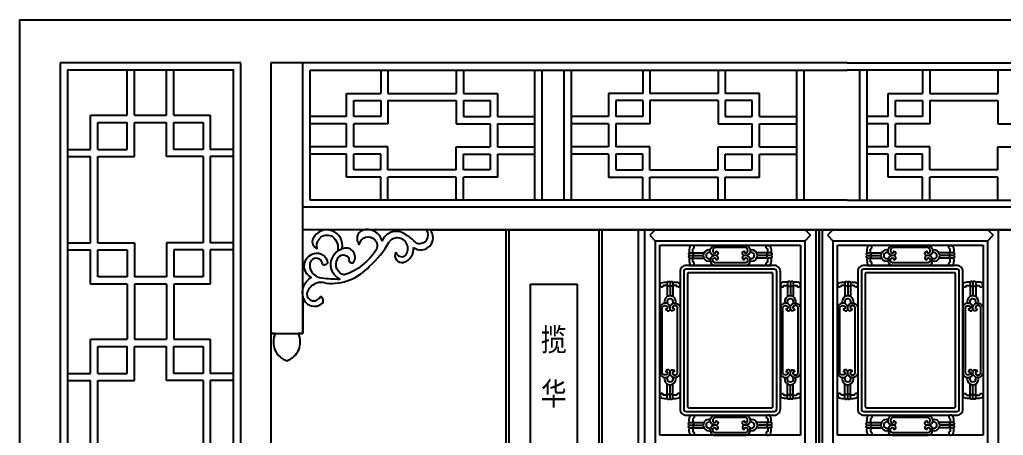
# Model space of a CAD drawing. Extents: x -66030 to 95157, y -13132 to 45879.
# Drawn here: x 84518 to 87866, y -6003 to -4588 of the extents above; entities that cross this region are included whole.
import ezdxf

# ---------------------------------------------------------------- set-up
doc = ezdxf.new("R2010")
doc.units = 0
doc.header["$LTSCALE"] = 100
doc.header["$MEASUREMENT"] = 0
doc.layers.add('立面框架', color=3, linetype='CONTINUOUS')
doc.styles.add('STYLE1', font='txt.shx', dxfattribs={"width": 0.7, "bigfont": 'hztxt.shx'})

msp = doc.modelspace()

# ---------------------------------------------------------------- linework, layer by layer
at = {"layer": '立面框架', "linetype": 'ByBlock'}
for p, q in [((85270.4, -4735.7), (84656.4, -4735.7)), ((84656.4, -4735.7), (84656.4, -7191.5)), ((85270.4, -7191.5), (85270.4, -4735.7)), ((85372.9, -4735.7), (85372.9, -5656.6)), ((87334.4, -4735.7), (85372.9, -4735.7)), ((85481.9, -5303.6), (85481.9, -4735.7)), ((87334.4, -4735.7), (89137.4, -4735.7)), ((84884.2, -4913.4), (84884.2, -4760.2)), ((84908.7, -4913.4), (84908.7, -4760.2)), ((85018.1, -4913.4), (85018.1, -4760.2)), ((85042.7, -4913.4), (85042.7, -4760.2)), ((85506.5, -4760.2), (87334.4, -4760.2)), ((85506.5, -5202.3), (85506.5, -4760.2)), ((85747.2, -4760.2), (85747.2, -4839.4)), ((85771.7, -4760.2), (85771.7, -4839.4)), ((86003.7, -4760.2), (86003.7, -4839.4)), ((86028.2, -4760.2), (86028.2, -4839.4)), ((86270.5, -4760.2), (86270.5, -5202.3)), ((86295.1, -4760.2), (86295.1, -5202.3)), ((86371.8, -5202.3), (86371.8, -4760.2)), ((86396.4, -5202.3), (86396.4, -4760.2)), ((86638.6, -4760.2), (86638.6, -4839.4)), ((86663.2, -4760.2), (86663.2, -4839.4)), ((86895.1, -4760.2), (86895.1, -4839.4)), ((86919.7, -4760.2), (86919.7, -4839.4)), ((87161.9, -4760.2), (87161.9, -5202.3)), ((87186.5, -4760.2), (87186.5, -5202.3)), ((89003.8, -4760.2), (87334.4, -4760.2)), ((87376.4, -4760.2), (87376.4, -5202.3)), ((87401, -4760.2), (87401, -5202.3)), ((87590.6, -4760.2), (87590.6, -4839.4)), ((87615.2, -4760.2), (87615.2, -4839.4)), ((87847.1, -4760.2), (87847.1, -4839.4)), ((85631, -4917.7), (85631, -4839.4)), ((85631, -4839.4), (85747.2, -4839.4)), ((85771.7, -4839.4), (86003.7, -4839.4)), ((86028.2, -4839.4), (86144.4, -4839.4)), ((86144.4, -4839.4), (86144.4, -4917.7)), ((86638.6, -4839.4), (86522.4, -4839.4)), ((86522.4, -4839.4), (86522.4, -4917.7)), ((86895.1, -4839.4), (86663.2, -4839.4)), ((87035.9, -4839.4), (86919.7, -4839.4)), ((87035.9, -4917.7), (87035.9, -4839.4)), ((87474.4, -4917.7), (87474.4, -4839.4)), ((87474.4, -4839.4), (87590.6, -4839.4)), ((87615.2, -4839.4), (87847.1, -4839.4)), ((85655.5, -4917.7), (85655.5, -4863.9)), ((85655.5, -4863.9), (85747.2, -4863.9)), ((85747.2, -4863.9), (85747.2, -4917.7)), ((85771.7, -4863.9), (85771.7, -4942.3)), ((85771.7, -4863.9), (86003.7, -4863.9)), ((86003.7, -4863.9), (86003.7, -4942.3)), ((86028.2, -4863.9), (86119.9, -4863.9)), ((86028.2, -4863.9), (86028.2, -4917.7)), ((86119.9, -4863.9), (86119.9, -4917.7)), ((86638.6, -4863.9), (86547, -4863.9)), ((86547, -4863.9), (86547, -4917.7)), ((86638.6, -4863.9), (86638.6, -4917.7)), ((86895.1, -4863.9), (86663.2, -4863.9)), ((86663.2, -4863.9), (86663.2, -4942.3)), ((86895.1, -4863.9), (86895.1, -4942.3)), ((86919.7, -4863.9), (86919.7, -4917.7)), ((87011.3, -4863.9), (86919.7, -4863.9)), ((87011.3, -4917.7), (87011.3, -4863.9)), ((87499, -4917.7), (87499, -4863.9)), ((87499, -4863.9), (87590.6, -4863.9)), ((87590.6, -4863.9), (87590.6, -4917.7)), ((87615.2, -4863.9), (87615.2, -4942.3)), ((87615.2, -4863.9), (87847.1, -4863.9)), ((87847.1, -4863.9), (87847.1, -4942.3)), ((84759.8, -5029.6), (84759.8, -4913.4)), ((84759.8, -4913.4), (84884.2, -4913.4)), ((84908.7, -4913.4), (85018.1, -4913.4)), ((85042.7, -4913.4), (85167.1, -4913.4)), ((85167.1, -4913.4), (85167.1, -5029.6)), ((85631, -4917.7), (85506.5, -4917.7)), ((85747.2, -4917.7), (85655.5, -4917.7)), ((86028.2, -4917.7), (86119.9, -4917.7)), ((86144.4, -4917.7), (86270.5, -4917.7)), ((86522.4, -4917.7), (86396.4, -4917.7)), ((86638.6, -4917.7), (86547, -4917.7)), ((86919.7, -4917.7), (87011.3, -4917.7)), ((87035.9, -4917.7), (87161.9, -4917.7)), ((87474.4, -4917.7), (87401, -4917.7)), ((87590.6, -4917.7), (87499, -4917.7)), ((84784.3, -5029.6), (84784.3, -4937.9)), ((84784.3, -4937.9), (84884.2, -4937.9)), ((84884.2, -5029.6), (84884.2, -4937.9)), ((84908.7, -5054.1), (84908.7, -4937.9)), ((84908.7, -4937.9), (85018.1, -4937.9)), ((85018.1, -5054.1), (85018.1, -4937.9)), ((85042.7, -4937.9), (85142.5, -4937.9)), ((85042.7, -5029.6), (85042.7, -4937.9)), ((85142.5, -4937.9), (85142.5, -5029.6)), ((85631, -4942.3), (85506.5, -4942.3)), ((85631, -5021), (85631, -4942.3)), ((85771.7, -4942.3), (85655.5, -4942.3)), ((85655.5, -5021), (85655.5, -4942.3)), ((86003.7, -4942.3), (86119.9, -4942.3)), ((86119.9, -4942.3), (86119.9, -5021)), ((86144.4, -4942.3), (86270.5, -4942.3)), ((86144.4, -4942.3), (86144.4, -5021)), ((86522.4, -4942.3), (86396.4, -4942.3)), ((86522.4, -4942.3), (86522.4, -5021)), ((86663.2, -4942.3), (86547, -4942.3)), ((86547, -4942.3), (86547, -5021)), ((86895.1, -4942.3), (87011.3, -4942.3)), ((87011.3, -5021), (87011.3, -4942.3)), ((87035.9, -4942.3), (87161.9, -4942.3)), ((87035.9, -5021), (87035.9, -4942.3)), ((87474.4, -4942.3), (87401, -4942.3)), ((87474.4, -5021), (87474.4, -4942.3)), ((87499, -5021), (87499, -4942.3)), ((87615.2, -4942.3), (87499, -4942.3)), ((87847.1, -4942.3), (87963.3, -4942.3)), ((85631, -5021), (85506.5, -5021)), ((85771.7, -5021), (85655.5, -5021)), ((85771.7, -5099.3), (85771.7, -5021)), ((86003.7, -5099.3), (86003.7, -5021)), ((86003.7, -5021), (86119.9, -5021)), ((86144.4, -5021), (86270.5, -5021)), ((86522.4, -5021), (86396.4, -5021)), ((86663.2, -5021), (86547, -5021)), ((86663.2, -5099.3), (86663.2, -5021)), ((86895.1, -5099.3), (86895.1, -5021)), ((86895.1, -5021), (87011.3, -5021)), ((87035.9, -5021), (87161.9, -5021)), ((87474.4, -5021), (87401, -5021)), ((87615.2, -5021), (87499, -5021)), ((87615.2, -5099.3), (87615.2, -5021)), ((87847.1, -5099.3), (87847.1, -5021)), ((87847.1, -5021), (87963.3, -5021)), ((84681, -5029.6), (84759.8, -5029.6)), ((84681, -5054.1), (84759.8, -5054.1)), ((84759.8, -5347.5), (84759.8, -5054.1)), ((84784.3, -5029.6), (84884.2, -5029.6)), ((84784.3, -5054.1), (84908.7, -5054.1)), ((84784.3, -5347.5), (84784.3, -5054.1)), ((85142.5, -5054.1), (85018.1, -5054.1)), ((85142.5, -5029.6), (85042.7, -5029.6)), ((85142.5, -5054.1), (85142.5, -5347.5)), ((85245.8, -5029.6), (85167.1, -5029.6)), ((85245.8, -5054.1), (85167.1, -5054.1)), ((85167.1, -5054.1), (85167.1, -5347.5)), ((85631, -5045.5), (85506.5, -5045.5)), ((85631, -5123.9), (85631, -5045.5)), ((85747.2, -5045.5), (85655.5, -5045.5)), ((85655.5, -5099.3), (85655.5, -5045.5)), ((85747.2, -5099.3), (85747.2, -5045.5)), ((86028.2, -5099.3), (86028.2, -5045.5)), ((86028.2, -5045.5), (86119.9, -5045.5)), ((86119.9, -5045.5), (86119.9, -5099.3)), ((86144.4, -5045.5), (86144.4, -5123.9)), ((86144.4, -5045.5), (86270.5, -5045.5)), ((86522.4, -5045.5), (86396.4, -5045.5)), ((86522.4, -5045.5), (86522.4, -5123.9)), ((86547, -5045.5), (86547, -5099.3)), ((86638.6, -5045.5), (86547, -5045.5)), ((86638.6, -5099.3), (86638.6, -5045.5)), ((86919.7, -5099.3), (86919.7, -5045.5)), ((86919.7, -5045.5), (87011.3, -5045.5)), ((87011.3, -5099.3), (87011.3, -5045.5)), ((87035.9, -5123.9), (87035.9, -5045.5)), ((87035.9, -5045.5), (87161.9, -5045.5)), ((87474.4, -5045.5), (87401, -5045.5)), ((87474.4, -5123.9), (87474.4, -5045.5)), ((87590.6, -5045.5), (87499, -5045.5)), ((87499, -5099.3), (87499, -5045.5)), ((87590.6, -5099.3), (87590.6, -5045.5)), ((85747.2, -5099.3), (85655.5, -5099.3)), ((86003.7, -5099.3), (85771.7, -5099.3)), ((86119.9, -5099.3), (86028.2, -5099.3)), ((86547, -5099.3), (86638.6, -5099.3)), ((86663.2, -5099.3), (86895.1, -5099.3)), ((86919.7, -5099.3), (87011.3, -5099.3)), ((87590.6, -5099.3), (87499, -5099.3)), ((87847.1, -5099.3), (87615.2, -5099.3)), ((85747.2, -5123.9), (85631, -5123.9)), ((85747.2, -5202.3), (85747.2, -5123.9)), ((86003.7, -5123.9), (85771.7, -5123.9)), ((85771.7, -5202.3), (85771.7, -5123.9)), ((86003.7, -5202.3), (86003.7, -5123.9)), ((86144.4, -5123.9), (86028.2, -5123.9)), ((86028.2, -5202.3), (86028.2, -5123.9)), ((86522.4, -5123.9), (86638.6, -5123.9)), ((86638.6, -5202.3), (86638.6, -5123.9)), ((86663.2, -5202.3), (86663.2, -5123.9)), ((86663.2, -5123.9), (86895.1, -5123.9)), ((86895.1, -5202.3), (86895.1, -5123.9)), ((86919.7, -5123.9), (87035.9, -5123.9)), ((86919.7, -5202.3), (86919.7, -5123.9)), ((87590.6, -5123.9), (87474.4, -5123.9)), ((87590.6, -5202.3), (87590.6, -5123.9)), ((87615.2, -5202.3), (87615.2, -5123.9)), ((87847.1, -5123.9), (87615.2, -5123.9)), ((87847.1, -5202.3), (87847.1, -5123.9)), ((87334.4, -5202.3), (85506.5, -5202.3)), ((87334.4, -5202.3), (89003.8, -5202.3)), ((89028.4, -5226.8), (85481.9, -5226.8)), ((85481.9, -5656.6), (85481.9, -5303.6)), ((89028.4, -5303.6), (85481.9, -5303.6)), ((85915.5, -5303.6), (88594.2, -5303.6)), ((84681, -5347.5), (84759.8, -5347.5)), ((84784.3, -5347.5), (84908.7, -5347.5)), ((84908.7, -5347.5), (84908.7, -5463.7)), ((85142.5, -5347.5), (85018.1, -5347.5)), ((85018.1, -5347.5), (85018.1, -5463.7)), ((85245.8, -5347.5), (85167.1, -5347.5)), ((84681, -5372), (84759.8, -5372)), ((84759.8, -5488.2), (84759.8, -5372)), ((84784.3, -5372), (84884.2, -5372)), ((84784.3, -5463.7), (84784.3, -5372)), ((84884.2, -5372), (84884.2, -5463.7)), ((85142.5, -5372), (85042.7, -5372)), ((85042.7, -5372), (85042.7, -5463.7)), ((85142.5, -5372), (85142.5, -5463.7)), ((85167.1, -5372), (85167.1, -5488.2)), ((85245.8, -5372), (85167.1, -5372)), ((84884.2, -5488.2), (84759.8, -5488.2)), ((84884.2, -5463.7), (84784.3, -5463.7)), ((84884.2, -5488.2), (84884.2, -5675.8)), ((85018.1, -5463.7), (84908.7, -5463.7)), ((85018.1, -5488.2), (84908.7, -5488.2)), ((84908.7, -5488.2), (84908.7, -5675.8)), ((85018.1, -5488.2), (85018.1, -5675.8)), ((85142.5, -5463.7), (85042.7, -5463.7)), ((85167.1, -5488.2), (85042.7, -5488.2)), ((85042.7, -5488.2), (85042.7, -5675.8)), ((85481.9, -5528.8), (85481.9, -5656.6)), ((85372.9, -5656.6), (85481.9, -5656.6)), ((85372.9, -5656.6), (85372.9, -8272.1)), ((85388.3, -5656.6), (85372.9, -5656.6)), ((85481.9, -5656.6), (85466.5, -5656.6)), ((84759.8, -5792), (84759.8, -5675.8)), ((84759.8, -5675.8), (84884.2, -5675.8)), ((84908.7, -5675.8), (85018.1, -5675.8)), ((85042.7, -5675.8), (85167.1, -5675.8)), ((85167.1, -5675.8), (85167.1, -5792)), ((84784.3, -5792), (84784.3, -5700.3)), ((84784.3, -5700.3), (84884.2, -5700.3)), ((84884.2, -5792), (84884.2, -5700.3)), ((84908.7, -5700.3), (85018.1, -5700.3)), ((84908.7, -5816.5), (84908.7, -5700.3)), ((85018.1, -5816.5), (85018.1, -5700.3)), ((85042.7, -5792), (85042.7, -5700.3)), ((85042.7, -5700.3), (85142.5, -5700.3)), ((85142.5, -5700.3), (85142.5, -5792)), ((84681, -5792), (84759.8, -5792)), ((84681, -5816.5), (84759.8, -5816.5)), ((84759.8, -6109.9), (84759.8, -5816.5)), ((84784.3, -5792), (84884.2, -5792)), ((84784.3, -6109.9), (84784.3, -5816.5)), ((84784.3, -5816.5), (84908.7, -5816.5)), ((85142.5, -5816.5), (85018.1, -5816.5)), ((85142.5, -5792), (85042.7, -5792)), ((85142.5, -5816.5), (85142.5, -6109.9)), ((85245.8, -5792), (85167.1, -5792)), ((85167.1, -5816.5), (85167.1, -6109.9)), ((85245.8, -5816.5), (85167.1, -5816.5))]:
    msp.add_line(p, q, dxfattribs=at)
at = {"layer": '立面框架'}
for p, q in [((86172.9, -5303.6), (86172.9, -7219.5)), ((86499.2, -5303.6), (86499.2, -7219.5)), ((86623.6, -5303.6), (86623.6, -7219.5)), ((86634.1, -5303.6), (87238.8, -5303.6)), ((86681.5, -5303.6), (86663, -5322)), ((86663, -5322), (86681.5, -5340.4)), ((87191.4, -5303.6), (87209.8, -5322)), ((87191.4, -5340.4), (87209.8, -5322)), ((87238.8, -5303.6), (87859.8, -5303.6)), ((87238.8, -5303.6), (87238.8, -6753)), ((87286.1, -5303.6), (87267.7, -5322)), ((87267.7, -5322), (87286.1, -5340.4)), ((87812.5, -5303.6), (87830.9, -5322)), ((87812.5, -5340.4), (87830.9, -5322)), ((86681.5, -5340.4), (86681.5, -7182.6)), ((86681.5, -5340.4), (87191.4, -5340.4)), ((87191.4, -6813.3), (87191.4, -5340.4)), ((87286.1, -5340.4), (87812.5, -5340.4)), ((87286.1, -5340.4), (87286.1, -6828.9)), ((87812.5, -7182.6), (87812.5, -5340.4)), ((86697.2, -6002.6), (86697.2, -5356.2)), ((86697.2, -5356.2), (87175.6, -5356.2)), ((86797.3, -5381.2), (86846.2, -5381.2)), ((87075.6, -5381.2), (87026.7, -5381.2)), ((87175.6, -5356.2), (87175.6, -6002.6)), ((87301.9, -5356.2), (87796.7, -5356.2)), ((87301.9, -6002.6), (87301.9, -5356.2)), ((87401.9, -5381.2), (87450.9, -5381.2)), ((87696.7, -5381.2), (87647.7, -5381.2)), ((87796.7, -5356.2), (87796.7, -6002.6)), ((86797.3, -5390.7), (86844.1, -5390.7)), ((86797.3, -5400.2), (86845.9, -5400.2)), ((87075.6, -5400.2), (87027, -5400.2)), ((87075.6, -5390.7), (87028.8, -5390.7)), ((87401.9, -5390.7), (87448.8, -5390.7)), ((87401.9, -5400.2), (87450.6, -5400.2)), ((87696.7, -5400.2), (87648, -5400.2)), ((87696.7, -5390.7), (87649.8, -5390.7)), ((86797.3, -5424.6), (87075.6, -5424.6)), ((87401.9, -5424.6), (87696.7, -5424.6)), ((86257.1, -5488.7), (86415, -5488.7)), ((86257.1, -7005.6), (86257.1, -5488.7)), ((86415, -5488.7), (86415, -7005.6)), ((86722.2, -5481.5), (86722.2, -5530.4)), ((86731.7, -5481.5), (86731.7, -5528.3)), ((86741.2, -5481.5), (86741.2, -5530.1)), ((86765.7, -5481.5), (86765.7, -5877.3)), ((87107.2, -5481.5), (87107.2, -5877.3)), ((87131.7, -5481.5), (87131.7, -5530.1)), ((87141.2, -5481.5), (87141.2, -5528.3)), ((87150.6, -5481.5), (87150.6, -5530.4)), ((87326.9, -5481.5), (87326.9, -5530.4)), ((87336.4, -5481.5), (87336.4, -5528.3)), ((87345.9, -5481.5), (87345.9, -5530.1)), ((87370.4, -5481.5), (87370.4, -5877.3)), ((87728.3, -5481.5), (87728.3, -5877.3)), ((87752.7, -5481.5), (87752.7, -5530.1)), ((87762.2, -5481.5), (87762.2, -5528.3)), ((87771.7, -5481.5), (87771.7, -5530.4)), ((86722.2, -5877.3), (86722.2, -5828.4)), ((86731.7, -5877.3), (86731.7, -5830.5)), ((86741.2, -5877.3), (86741.2, -5828.7)), ((87131.7, -5877.3), (87131.7, -5828.7)), ((87141.2, -5877.3), (87141.2, -5830.5)), ((87150.6, -5877.3), (87150.6, -5828.4)), ((87326.9, -5877.3), (87326.9, -5828.4)), ((87336.4, -5877.3), (87336.4, -5830.5)), ((87345.9, -5877.3), (87345.9, -5828.7)), ((87752.7, -5877.3), (87752.7, -5828.7)), ((87762.2, -5877.3), (87762.2, -5830.5)), ((87771.7, -5877.3), (87771.7, -5828.4)), ((86797.3, -5934.2), (87075.6, -5934.2)), ((87401.9, -5934.2), (87696.7, -5934.2)), ((86797.3, -5958.6), (86845.9, -5958.6)), ((86797.3, -5968.1), (86844.1, -5968.1)), ((86797.3, -5977.6), (86846.2, -5977.6)), ((87075.6, -5977.6), (87026.7, -5977.6)), ((87075.6, -5958.6), (87027, -5958.6)), ((87075.6, -5968.1), (87028.8, -5968.1)), ((87401.9, -5958.6), (87450.6, -5958.6)), ((87401.9, -5968.1), (87448.8, -5968.1)), ((87401.9, -5977.6), (87450.9, -5977.6)), ((87696.7, -5977.6), (87647.7, -5977.6)), ((87696.7, -5958.6), (87648, -5958.6)), ((87696.7, -5968.1), (87649.8, -5968.1)), ((87175.6, -6002.6), (86697.2, -6002.6)), ((87796.7, -6002.6), (87301.9, -6002.6))]:
    msp.add_line(p, q, dxfattribs=at)
at = {"layer": '立面框架', "linetype": 'ByBlock'}
msp.add_lwpolyline([(84518.3, -8272.1), (84518.3, -8272.1), (84518.3, -4588.3), (87334.4, -4588.3), (89992, -4588.3), (89992, -8272.1), (89992, -8272.1)], dxfattribs=at)
msp.add_lwpolyline([(85245.8, -7167), (85245.8, -4760.2), (84681, -4760.2), (84681, -7167)], close=True, dxfattribs=at)
for points in [[(85901.5, -5303.6, -0.714393), (85870.8, -5350.3, 0.054521), (85823.8, -5314.3, 0.433809), (85751.7, -5340.8, 0.430978), (85684.8, -5305.2, 0.511089), (85674.1, -5353.5, -1.147301), (85732.5, -5370, -0.175818), (85623, -5456.8, -0.495061), (85599.6, -5403.5, -0.688323), (85639.2, -5401.7, 0.672259), (85654, -5414.6, 0.771078), (85615.2, -5368.3, 0.899645), (85516.1, -5334.1, 0.449117), (85531.2, -5366.8, -0.697657), (85583.8, -5326.8, -0.292783), (85600, -5376.4)], [(85484.4, -5537.6, -0.363011), (85510.5, -5465.7, -0.68482), (85519.8, -5383.9, -0.496416), (85565.4, -5417, -0.467951), (85548.8, -5421.1, 1.019778), (85505.8, -5423.2, 0.419687), (85547, -5467, 0.028688), (85607.4, -5471.1, -0.655541), (85615.2, -5368.3)]]:
    msp.add_lwpolyline(points, format="xyb", dxfattribs=at)
at = {"layer": '立面框架'}
for points in [[(86183.4, -5303.6), (86183.4, -7219.5)], [(86488.7, -5303.6), (86488.7, -7219.5)], [(86644.6, -5303.6), (86644.6, -7219.5)], [(87228.3, -6753.3), (87228.3, -5303.6)], [(87238.8, -6753), (87238.8, -5303.6)], [(87249.3, -5303.6), (87249.3, -6759.4)], [(87849.3, -7219.5), (87849.3, -5303.6)]]:
    msp.add_lwpolyline(points, dxfattribs=at)
for points in [[(86797.3, -5400.2, 0.095818), (86799, -5420.5, 0.433244), (86812.6, -5422.9, 0.578743), (86808.8, -5412.6), (86808.8, -5400.2, 0.502389), (86808.8, -5390.7, 0.502389), (86808.8, -5381.2), (86808.8, -5368.8, 0.578743), (86812.6, -5358.5, 0.433244), (86799, -5360.8, 0.095818), (86797.3, -5381.2, 0.536278), (86797.3, -5390.7, 0.536278)], [(86989.5, -5356.2, -0.250582), (87002.7, -5367.3, -0.694092), (86981.6, -5389.5, -0.771474), (86983.9, -5376.2, 0.648338), (86992.6, -5381.2, 0.531145), (86989.5, -5364.1), (86918.3, -5364.1), (86883.4, -5364.1, 0.531145), (86880.3, -5381.2, 0.648338), (86889, -5376.2, -0.771474), (86891.3, -5389.5, -0.694092), (86870.1, -5367.3, -0.250582), (86883.4, -5356.2)], [(87075.6, -5400.2, -0.095818), (87073.8, -5420.5, -0.433244), (87060.3, -5422.9, -0.578743), (87064.1, -5412.6), (87064.1, -5400.2, -0.502389), (87064.1, -5390.7, -0.502389), (87064.1, -5381.2), (87064.1, -5368.8, -0.578743), (87060.3, -5358.5, -0.433244), (87073.8, -5360.8, -0.095818), (87075.6, -5381.2, -0.536278), (87075.6, -5390.7, -0.536278)], [(87401.9, -5400.2, 0.095818), (87403.7, -5420.5, 0.433244), (87417.3, -5422.9, 0.578743), (87413.5, -5412.6), (87413.5, -5400.2, 0.502389), (87413.5, -5390.7, 0.502389), (87413.5, -5381.2), (87413.5, -5368.8, 0.578743), (87417.3, -5358.5, 0.433244), (87403.7, -5360.8, 0.095818), (87401.9, -5381.2, 0.536278), (87401.9, -5390.7, 0.536278)], [(87610.5, -5356.2, -0.250582), (87623.8, -5367.3, -0.694092), (87602.6, -5389.5, -0.771474), (87605, -5376.2, 0.648338), (87613.7, -5381.2, 0.531145), (87610.5, -5364.1), (87575.6, -5364.1), (87488.1, -5364.1, 0.531145), (87484.9, -5381.2, 0.648338), (87493.7, -5376.2, -0.771474), (87496, -5389.5, -0.694092), (87474.8, -5367.3, -0.250582), (87488.1, -5356.2)], [(87696.7, -5400.2, -0.095818), (87694.9, -5420.5, -0.433244), (87681.4, -5422.9, -0.578743), (87685.1, -5412.6), (87685.1, -5400.2, -0.502389), (87685.1, -5390.7, -0.502389), (87685.1, -5381.2), (87685.1, -5368.8, -0.578743), (87681.4, -5358.5, -0.433244), (87694.9, -5360.8, -0.095818), (87696.7, -5381.2, -0.536278), (87696.7, -5390.7, -0.536278)], [(86989.5, -5424.6, 0.255499), (87002.7, -5414.1, 0.694092), (86981.6, -5391.8, 0.771474), (86983.9, -5405.2, -0.648338), (86992.6, -5400.2, -0.564731), (86989.5, -5416.2), (86918.3, -5416.2), (86883.4, -5416.2, -0.564731), (86880.3, -5400.2, -0.648338), (86889, -5405.2, 0.771474), (86891.3, -5391.8, 0.694092), (86870.1, -5414.1, 0.255499), (86883.4, -5424.6)], [(87610.5, -5424.6, 0.255499), (87623.8, -5414.1, 0.694092), (87602.6, -5391.8, 0.771474), (87605, -5405.2, -0.648338), (87613.7, -5400.2, -0.564731), (87610.5, -5416.2), (87575.6, -5416.2), (87488.1, -5416.2, -0.564731), (87484.9, -5400.2, -0.648338), (87493.7, -5405.2, 0.771474), (87496, -5391.8, 0.694092), (87474.8, -5414.1, 0.255499), (87488.1, -5424.6)], [(86786.7, -5934.2), (87086.1, -5934.2, 0.414214), (87107.2, -5913.1), (87107.2, -5445.7, 0.414214), (87086.1, -5424.6), (86786.7, -5424.6, 0.414214), (86765.7, -5445.7), (86765.7, -5913.1, 0.414214)], [(86786.7, -5921.5), (87086.1, -5921.5, 0.414214), (87094.6, -5913.1), (87094.6, -5445.7, 0.414214), (87086.1, -5437.3), (86786.7, -5437.3, 0.414214), (86778.3, -5445.7), (86778.3, -5913.1, 0.414214)], [(87076.7, -5908.9, 0.414214), (87081.9, -5903.6), (87081.9, -5455.2, 0.414214), (87076.7, -5449.9), (86796.2, -5449.9, 0.414214), (86790.9, -5455.2), (86790.9, -5903.6, 0.414214), (86796.2, -5908.9)], [(87391.4, -5934.2), (87707.2, -5934.2, 0.414214), (87728.3, -5913.1), (87728.3, -5445.7, 0.414214), (87707.2, -5424.6), (87391.4, -5424.6, 0.414214), (87370.4, -5445.7), (87370.4, -5913.1, 0.414214)], [(87391.4, -5921.5), (87707.2, -5921.5, 0.414214), (87715.6, -5913.1), (87715.6, -5445.7, 0.414214), (87707.2, -5437.3), (87391.4, -5437.3, 0.414214), (87383, -5445.7), (87383, -5913.1, 0.414214)], [(87697.7, -5908.9, 0.414214), (87703, -5903.6), (87703, -5455.2, 0.414214), (87697.7, -5449.9), (87400.9, -5449.9, 0.414214), (87395.6, -5455.2), (87395.6, -5903.6, 0.414214), (87400.9, -5908.9)], [(86741.2, -5481.5, -0.095818), (86761.6, -5483.3, -0.433244), (86763.9, -5496.8, -0.578743), (86753.6, -5493), (86741.2, -5493, -0.502389), (86731.7, -5493, -0.502389), (86722.2, -5493), (86709.8, -5493, -0.578743), (86699.5, -5496.8, -0.433244), (86701.9, -5483.3, -0.095818), (86722.2, -5481.5, -0.536278), (86731.7, -5481.5, -0.536278)], [(87131.7, -5481.5, 0.095818), (87111.3, -5483.3, 0.433244), (87108.9, -5496.8, 0.578743), (87119.3, -5493), (87131.7, -5493, 0.502389), (87141.2, -5493, 0.502389), (87150.6, -5493), (87163, -5493, 0.578743), (87173.4, -5496.8, 0.433244), (87171, -5483.3, 0.095818), (87150.6, -5481.5, 0.536278), (87141.2, -5481.5, 0.536278)], [(87345.9, -5481.5, -0.095818), (87366.3, -5483.3, -0.433244), (87368.6, -5496.8, -0.578743), (87358.3, -5493), (87345.9, -5493, -0.502389), (87336.4, -5493, -0.502389), (87326.9, -5493), (87314.5, -5493, -0.578743), (87304.2, -5496.8, -0.433244), (87306.6, -5483.3, -0.095818), (87326.9, -5481.5, -0.536278), (87336.4, -5481.5, -0.536278)], [(87752.7, -5481.5, 0.095818), (87732.4, -5483.3, 0.433244), (87730, -5496.8, 0.578743), (87740.3, -5493), (87752.7, -5493, 0.502389), (87762.2, -5493, 0.502389), (87771.7, -5493), (87784.1, -5493, 0.578743), (87794.4, -5496.8, 0.433244), (87792.1, -5483.3, 0.095818), (87771.7, -5481.5, 0.536278), (87762.2, -5481.5, 0.536278)], [(86697.2, -5791.2, 0.250582), (86708.3, -5804.4, 0.694092), (86730.6, -5783.3, 0.771474), (86717.3, -5785.6, -0.648338), (86722.2, -5794.3, -0.531145), (86705.1, -5791.2), (86705.1, -5756.3), (86705.1, -5567.6, -0.531145), (86722.2, -5564.5, -0.648338), (86717.3, -5573.2, 0.771474), (86730.6, -5575.5, 0.694092), (86708.3, -5554.4, 0.250582), (86697.2, -5567.6)], [(86765.7, -5791.2, -0.255499), (86755.1, -5804.4, -0.694092), (86732.9, -5783.3, -0.771474), (86746.2, -5785.6, 0.648338), (86741.2, -5794.3, 0.564731), (86757.2, -5791.2), (86757.2, -5756.3), (86757.2, -5567.6, 0.564731), (86741.2, -5564.5, 0.648338), (86746.2, -5573.2, -0.771474), (86732.9, -5575.5, -0.694092), (86755.1, -5554.4, -0.255499), (86765.7, -5567.6)], [(87107.2, -5791.2, 0.255499), (87117.8, -5804.4, 0.694092), (87140, -5783.3, 0.771474), (87126.7, -5785.6, -0.648338), (87131.7, -5794.3, -0.564731), (87115.6, -5791.2), (87115.6, -5756.3), (87115.6, -5567.6, -0.564731), (87131.7, -5564.5, -0.648338), (87126.7, -5573.2, 0.771474), (87140, -5575.5, 0.694092), (87117.8, -5554.4, 0.255499), (87107.2, -5567.6)], [(87175.6, -5791.2, -0.250582), (87164.5, -5804.4, -0.694092), (87142.3, -5783.3, -0.771474), (87155.6, -5785.6, 0.648338), (87150.6, -5794.3, 0.531145), (87167.7, -5791.2), (87167.7, -5756.3), (87167.7, -5567.6, 0.531145), (87150.6, -5564.5, 0.648338), (87155.6, -5573.2, -0.771474), (87142.3, -5575.5, -0.694092), (87164.5, -5554.4, -0.250582), (87175.6, -5567.6)], [(87301.9, -5791.2, 0.250582), (87313, -5804.4, 0.694092), (87335.3, -5783.3, 0.771474), (87322, -5785.6, -0.648338), (87326.9, -5794.3, -0.531145), (87309.8, -5791.2), (87309.8, -5756.3), (87309.8, -5567.6, -0.531145), (87326.9, -5564.5, -0.648338), (87322, -5573.2, 0.771474), (87335.3, -5575.5, 0.694092), (87313, -5554.4, 0.250582), (87301.9, -5567.6)], [(87370.4, -5791.2, -0.255499), (87359.8, -5804.4, -0.694092), (87337.6, -5783.3, -0.771474), (87350.9, -5785.6, 0.648338), (87345.9, -5794.3, 0.564731), (87361.9, -5791.2), (87361.9, -5756.3), (87361.9, -5567.6, 0.564731), (87345.9, -5564.5, 0.648338), (87350.9, -5573.2, -0.771474), (87337.6, -5575.5, -0.694092), (87359.8, -5554.4, -0.255499), (87370.4, -5567.6)], [(87728.3, -5791.2, 0.255499), (87738.8, -5804.4, 0.694092), (87761, -5783.3, 0.771474), (87747.7, -5785.6, -0.648338), (87752.7, -5794.3, -0.564731), (87736.7, -5791.2), (87736.7, -5756.3), (87736.7, -5567.6, -0.564731), (87752.7, -5564.5, -0.648338), (87747.7, -5573.2, 0.771474), (87761, -5575.5, 0.694092), (87738.8, -5554.4, 0.255499), (87728.3, -5567.6)], [(87796.7, -5791.2, -0.250582), (87785.6, -5804.4, -0.694092), (87763.4, -5783.3, -0.771474), (87776.7, -5785.6, 0.648338), (87771.7, -5794.3, 0.531145), (87788.8, -5791.2), (87788.8, -5756.3), (87788.8, -5567.6, 0.531145), (87771.7, -5564.5, 0.648338), (87776.7, -5573.2, -0.771474), (87763.4, -5575.5, -0.694092), (87785.6, -5554.4, -0.250582), (87796.7, -5567.6)], [(86741.2, -5877.3, 0.095818), (86761.6, -5875.5, 0.433244), (86763.9, -5862, 0.578743), (86753.6, -5865.8), (86741.2, -5865.8, 0.502389), (86731.7, -5865.8, 0.502389), (86722.2, -5865.8), (86709.8, -5865.8, 0.578743), (86699.5, -5862, 0.433244), (86701.9, -5875.5, 0.095818), (86722.2, -5877.3, 0.536278), (86731.7, -5877.3, 0.536278)], [(87131.7, -5877.3, -0.095818), (87111.3, -5875.5, -0.433244), (87108.9, -5862, -0.578743), (87119.3, -5865.8), (87131.7, -5865.8, -0.502389), (87141.2, -5865.8, -0.502389), (87150.6, -5865.8), (87163, -5865.8, -0.578743), (87173.4, -5862, -0.433244), (87171, -5875.5, -0.095818), (87150.6, -5877.3, -0.536278), (87141.2, -5877.3, -0.536278)], [(87345.9, -5877.3, 0.095818), (87366.3, -5875.5, 0.433244), (87368.6, -5862, 0.578743), (87358.3, -5865.8), (87345.9, -5865.8, 0.502389), (87336.4, -5865.8, 0.502389), (87326.9, -5865.8), (87314.5, -5865.8, 0.578743), (87304.2, -5862, 0.433244), (87306.6, -5875.5, 0.095818), (87326.9, -5877.3, 0.536278), (87336.4, -5877.3, 0.536278)], [(87752.7, -5877.3, -0.095818), (87732.4, -5875.5, -0.433244), (87730, -5862, -0.578743), (87740.3, -5865.8), (87752.7, -5865.8, -0.502389), (87762.2, -5865.8, -0.502389), (87771.7, -5865.8), (87784.1, -5865.8, -0.578743), (87794.4, -5862, -0.433244), (87792.1, -5875.5, -0.095818), (87771.7, -5877.3, -0.536278), (87762.2, -5877.3, -0.536278)], [(86797.3, -5958.6, -0.095818), (86799, -5938.3, -0.433244), (86812.6, -5935.9, -0.578743), (86808.8, -5946.2), (86808.8, -5958.6, -0.502389), (86808.8, -5968.1, -0.502389), (86808.8, -5977.6), (86808.8, -5990, -0.578743), (86812.6, -6000.3, -0.433244), (86799, -5998, -0.095818), (86797.3, -5977.6, -0.536278), (86797.3, -5968.1, -0.536278)], [(86989.5, -5934.2, -0.255499), (87002.7, -5944.7, -0.694092), (86981.6, -5966.9, -0.771474), (86983.9, -5953.6, 0.648338), (86992.6, -5958.6, 0.564731), (86989.5, -5942.6), (86918.3, -5942.6), (86883.4, -5942.6, 0.564731), (86880.3, -5958.6, 0.648338), (86889, -5953.6, -0.771474), (86891.3, -5966.9, -0.694092), (86870.1, -5944.7, -0.255499), (86883.4, -5934.2)], [(87075.6, -5958.6, 0.095818), (87073.8, -5938.3, 0.433244), (87060.3, -5935.9, 0.578743), (87064.1, -5946.2), (87064.1, -5958.6, 0.502389), (87064.1, -5968.1, 0.502389), (87064.1, -5977.6), (87064.1, -5990, 0.578743), (87060.3, -6000.3, 0.433244), (87073.8, -5998, 0.095818), (87075.6, -5977.6, 0.536278), (87075.6, -5968.1, 0.536278)], [(87401.9, -5958.6, -0.095818), (87403.7, -5938.3, -0.433244), (87417.3, -5935.9, -0.578743), (87413.5, -5946.2), (87413.5, -5958.6, -0.502389), (87413.5, -5968.1, -0.502389), (87413.5, -5977.6), (87413.5, -5990, -0.578743), (87417.3, -6000.3, -0.433244), (87403.7, -5998, -0.095818), (87401.9, -5977.6, -0.536278), (87401.9, -5968.1, -0.536278)], [(87610.5, -5934.2, -0.255499), (87623.8, -5944.7, -0.694092), (87602.6, -5966.9, -0.771474), (87605, -5953.6, 0.648338), (87613.7, -5958.6, 0.564731), (87610.5, -5942.6), (87575.6, -5942.6), (87488.1, -5942.6, 0.564731), (87484.9, -5958.6, 0.648338), (87493.7, -5953.6, -0.771474), (87496, -5966.9, -0.694092), (87474.8, -5944.7, -0.255499), (87488.1, -5934.2)], [(87696.7, -5958.6, 0.095818), (87694.9, -5938.3, 0.433244), (87681.4, -5935.9, 0.578743), (87685.1, -5946.2), (87685.1, -5958.6, 0.502389), (87685.1, -5968.1, 0.502389), (87685.1, -5977.6), (87685.1, -5990, 0.578743), (87681.4, -6000.3, 0.433244), (87694.9, -5998, 0.095818), (87696.7, -5977.6, 0.536278), (87696.7, -5968.1, 0.536278)], [(86989.5, -6002.6, 0.250582), (87002.7, -5991.5, 0.694092), (86981.6, -5969.3, 0.771474), (86983.9, -5982.6, -0.648338), (86992.6, -5977.6, -0.531145), (86989.5, -5994.7), (86918.3, -5994.7), (86883.4, -5994.7, -0.531145), (86880.3, -5977.6, -0.648338), (86889, -5982.6, 0.771474), (86891.3, -5969.3, 0.694092), (86870.1, -5991.5, 0.250582), (86883.4, -6002.6)], [(87610.5, -6002.6, 0.250582), (87623.8, -5991.5, 0.694092), (87602.6, -5969.3, 0.771474), (87605, -5982.6, -0.648338), (87613.7, -5977.6, -0.531145), (87610.5, -5994.7), (87575.6, -5994.7), (87488.1, -5994.7, -0.531145), (87484.9, -5977.6, -0.648338), (87493.7, -5982.6, 0.771474), (87496, -5969.3, 0.694092), (87474.8, -5991.5, 0.250582), (87488.1, -6002.6)]]:
    msp.add_lwpolyline(points, format="xyb", close=True, dxfattribs=at)
at = {"layer": '立面框架', "linetype": 'ByBlock'}
for centre, radius, start, end in [((85883.6, -5330.2), 41.5, 232.7986, 39.7959), ((85519.9, -5207), 290.3, 310.5924, 331.7252), ((85803.7, -5366.7), 35.8, 313.9471, 141.7058), ((85819.3, -5391.1), 23.8, 150.0249, 284.7274), ((85818.9, -5373.9), 20.9, 194.6715, 297.4539), ((85810.8, -5368.3), 48, 287.6413, 6.0743), ((85578, -5311.2), 174.9, 264.4997, 318.3709), ((85544.2, -5532.9), 50.5, 70.2696, 166.7354), ((85519.6, -5520.6), 24.5, 181.6646, 336.8362), ((85521.5, -5524.3), 39.4, 199.7039, 308.1849), ((85537.2, -5543.8), 14.5, 306.9901, 70.0912), ((85448.6, -5685.5), 66.9, 154.4252, 251.5091), ((85406.2, -5685.5), 66.9, 288.4909, 25.5748)]:
    msp.add_arc(centre, radius, start, end, dxfattribs=at)
at = {"layer": '立面框架'}
for centre, radius, start, end in [((86863.1, -5391), 19.1, 73.3858, 286.8511), ((86864.6, -5391), 10.6, 57.0209, 300.2317), ((87008.3, -5391), 10.6, 239.7683, 122.9791), ((87009.7, -5391), 19.1, 253.1489, 106.6142), ((87467.8, -5391), 19.1, 73.3858, 286.8511), ((87469.3, -5391), 10.6, 57.0209, 300.2317), ((87629.3, -5391), 10.6, 239.7683, 122.9791), ((87630.8, -5391), 19.1, 253.1489, 106.6142), ((86732, -5547.4), 19.1, 343.1489, 196.6142), ((86732, -5548.8), 10.6, 329.7683, 212.9791), ((87140.8, -5547.4), 19.1, 343.3858, 196.8511), ((87140.8, -5548.8), 10.6, 327.0209, 210.2317), ((87336.7, -5547.4), 19.1, 343.1489, 196.6142), ((87336.7, -5548.8), 10.6, 329.7683, 212.9791), ((87761.9, -5547.4), 19.1, 343.3858, 196.8511), ((87761.9, -5548.8), 10.6, 327.0209, 210.2317), ((86732, -5811.4), 19.1, 163.3858, 16.8511), ((86732, -5810), 10.6, 147.0209, 30.2317), ((87140.8, -5811.4), 19.1, 163.1489, 16.6142), ((87140.8, -5810), 10.6, 149.7683, 32.9791), ((87336.7, -5811.4), 19.1, 163.3858, 16.8511), ((87336.7, -5810), 10.6, 147.0209, 30.2317), ((87761.9, -5811.4), 19.1, 163.1489, 16.6142), ((87761.9, -5810), 10.6, 149.7683, 32.9791), ((86863.1, -5967.8), 19.1, 73.1489, 286.6142), ((86864.6, -5967.8), 10.6, 59.7683, 302.9791), ((87008.3, -5967.8), 10.6, 237.0209, 120.2317), ((87009.7, -5967.8), 19.1, 253.3858, 106.8511), ((87467.8, -5967.8), 19.1, 73.1489, 286.6142), ((87469.3, -5967.8), 10.6, 59.7683, 302.9791), ((87629.3, -5967.8), 10.6, 237.0209, 120.2317), ((87630.8, -5967.8), 19.1, 253.3858, 106.8511)]:
    msp.add_arc(centre, radius, start, end, dxfattribs=at)

# ---------------------------------------------------------------- texts
at = {"layer": '立面框架', "style": 'STYLE1'}
for s, height, p in [('揽 ', 88.42, (86291.7, -5724.5)), ('华', 88.4, (86291.7, -5908.3))]:
    msp.add_text(s, height=height, dxfattribs=at).set_placement(p)

doc.saveas('drawing.dxf')
